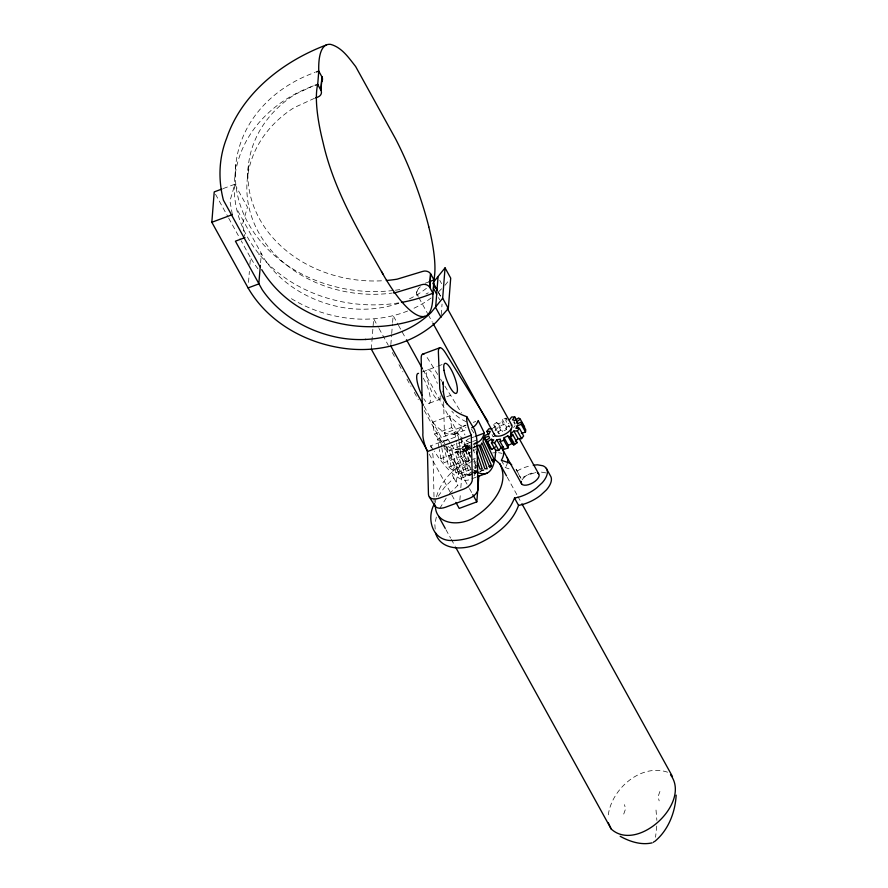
<?xml version="1.0" encoding="UTF-8"?>
<svg xmlns="http://www.w3.org/2000/svg" width="888" height="888" viewBox="0 0 888 888"><rect width="100%" height="100%" fill="white"/><g stroke="black" fill="none" stroke-linecap="round" stroke-linejoin="round"><path stroke-width="0.67" stroke-dasharray="4.44 3.33" d="M656.743 826.051L655.555 837.24M234.932 176.479L235.975 163.17M247.441 177.811L248.474 164.502M248.507 282.395L249.373 271.362M249.917 264.458L250.449 257.553L241.225 240.848M371.295 349.151L373.67 318.781L378.332 327.228M390.853 344.577L391.608 334.909M391.719 333.533L392.474 323.865M392.585 322.488L393.129 315.584L397.791 324.053M441.225 314.652L442.058 304.084M459.862 500.133L460.406 493.24M460.839 487.712L461.594 478.055L444.944 447.885M260.573 262.759L261.361 253.491L256.51 255.3M493.251 424.775L495.093 426.196L499.322 433.855L497.48 432.434L493.251 424.775L496.592 422.477L500.821 430.136L502.664 431.546L506.327 429.648L502.097 421.989L502.353 419.491L506.071 418.137L508.491 422.51M506.071 418.137L505.827 420.635L509.446 427.206M506.327 429.648L506.571 427.15L502.353 419.491M470.474 457.442L465.812 447.608L466.577 443.789L471.495 441.958M435.198 502.708L436.219 497.935M436.474 496.747C441.17 480.119 454.789 466.733 470.485 460.017M436.341 517.06L434.831 524.186L435.264 530.28M223.243 188.545L234.865 184.227L229.937 201.032L232.367 214.63M416.461 292.507L418.403 288.589L416.405 292.996A9.912 4.718 -28.9 0 0 421.434 295.304M476.778 465.334L475.724 468.52L473.97 464.824M439.726 508.447L446.93 496.958M470.64 469.097L463.414 451.903L464.735 449.25L472.105 446.498M438.195 496.281L444.455 487.423L453.824 477.988A28.327 13.475 -28.9 0 1 470.984 451.925M623.731 814.052L625.596 808.79L624.464 804.65M659.917 791.452L658.041 796.714L659.174 800.854M513.597 427.572L515.118 425.618M444.999 285.303L448.262 281.207M418.714 288.223L420.346 286.746M438.45 291.941L441.747 288.6M449.428 493.795L457.864 485.303A28.327 13.475 -28.9 0 1 472.771 460.572M493.229 427.894L495.093 426.196M497.48 432.434L500.821 430.136M496.592 422.477L498.434 423.887L502.097 421.989M534.521 472.893L526.917 475.335L520.945 478.388L516.905 471.073L522.877 468.02L530.491 465.578M313.286 85.825L295.094 94.361A123.077 103.308 4.5 0 0 256.81 213.62A123.077 103.308 4.5 0 0 383.516 280.697M314.496 98.302L294.05 107.67A123.077 103.308 4.5 0 0 257.664 230.714A123.077 103.308 4.5 0 0 392.041 293.073M422.399 371.917L437.162 366.422M438.383 365.967L442.08 364.591M429.559 403.152L441.869 398.568M446.786 396.736L452.924 394.45M442.901 442.646A119.924 31.546 69.6 0 1 434.51 434.01L432.556 422.222L449.761 415.817A115.129 30.281 69.6 0 0 465.978 427.805M434.51 434.01L451.715 427.605A119.924 31.546 69.6 0 0 462.737 438.372M432.556 422.222A115.129 30.281 69.6 0 0 461.005 426.95L465.923 425.119M473.293 422.377L475.757 421.467M450.094 442.757L444.389 433.488L465.945 425.463M439.094 448.118L437.584 438.961L454.778 432.556L458.097 436.041L458.774 440.082M453.479 434.465L466.999 429.426M431.335 447.952A16.495 4.34 69.6 0 0 430.658 445.832L447.852 439.427M437.584 438.961L440.892 442.446L458.097 436.041M469.641 438.561L467.188 439.471A119.924 31.546 69.6 0 1 447.574 446.209M470.873 438.106L474.558 436.73M443.689 445.565L446.675 447.619L463.88 441.214L469.086 463.336L451.881 469.741L448.74 467.033L444 446.897M449.406 450.149L466.6 443.745L469.208 444.488L452.003 450.893L449.406 450.149L455.91 472.627L458.708 474.048L475.913 467.643L474.048 461.205M472.727 441.503L477.633 439.671M458.963 449.295L476.168 442.89A119.924 31.546 69.6 0 1 472.194 442.99M465.812 447.608L471.961 445.31M473.193 444.855L475.646 443.945M476.756 471.106L465.112 475.469L462.737 475.413L454.945 452.569L469.697 447.075M454.945 452.569L471.828 446.453M440.837 458.574L458.042 452.17L461.449 456.232L444.255 462.637L440.837 458.574L439.316 449.428M478.621 471.983L470.018 475.191L467.643 475.124L459.851 452.281L472.139 447.707M473.371 447.252L477.056 445.876M459.851 452.281L471.828 448.007M473.049 447.541L475.513 446.631M463.414 451.903L472.016 448.695M448.74 467.033L465.945 460.628L469.086 463.336M455.91 472.627L470.651 467.144M462.737 475.413L472.56 471.75M473.792 471.295L478.71 469.463M467.643 475.124L472.56 473.293M473.781 472.838L476.246 471.928M461.594 478.055L472.904 473.837M473.937 473.559L478.854 471.728M480.075 471.273L483.771 469.896M479.842 471.528L485.991 469.241M476.001 477.233L469.852 479.52A117.627 30.947 69.6 0 1 438.35 457.276L434.254 451.193M506.571 427.15L510.3 425.796M471.595 459.485L475.324 458.53M493.073 436.463L496.525 436.408M541.414 472.116L546.875 473.071M501.354 460.295L505.383 467.61L511.388 469.619M667.554 772.194C640.048 762.848 609.479 790.764 608.003 817.904M474.048 466.7L475.913 467.643M451.459 444.788L455.555 450.871A117.627 30.947 69.6 0 0 470.052 467.266M430.658 445.832L432.889 449.161M437.684 374.492L428.338 359.374A17.372 4.573 69.6 0 0 425.519 355.633M440.559 379.143L441.991 381.463M444.866 386.114L461.405 412.865M471.473 429.137L474.347 433.788M439.815 280.419L441.602 283.672M514.063 421.367L515.273 423.554M513.686 422.044L514.896 424.242M438.528 292.463L440.548 296.115M438.217 292.085L440.603 296.414M438.472 297.58L439.66 299.744M498.434 423.887L502.664 431.546M516.194 469.319L520.945 478.388M416.883 294.139L418.215 296.57M418.892 297.78L427.605 313.564M428.271 314.785L432.29 322.067M492.052 434.654L493.262 436.852M507.192 477.134L517.227 495.315M517.904 496.525L521.245 502.586M398.457 325.252L405.805 338.55M423.143 369.974L470.518 455.788M473.859 461.827L476.523 466.666M424.109 406.382L445.454 445.066M446.12 446.276L468.809 487.368M469.475 488.578L472.139 493.406M378.998 328.438L388.322 345.332M392.318 352.569L394.982 357.398M398.978 364.635L402.974 371.872M406.97 379.109L410.978 386.347M414.308 392.385L418.304 399.622M424.298 410.489L444.278 446.686M453.824 477.988L457.864 485.303M429.237 454.123L451.226 493.939M451.892 495.149L455.222 501.176M445.92 529.625L450.605 538.106M451.271 539.316L455.289 546.586M234.865 184.227L247.463 207.215L242.535 224.031L244.722 236.264M237.795 210.811L264.546 259.263A114.974 96.503 4.5 0 0 339.938 307.015C356.865 310.345 374.481 309.923 391.186 305.594A96.082 80.642 4.5 0 0 399.644 302.963M215.529 194.294L228.049 216.972M228.704 218.171L240.57 239.649M461.005 426.95L464.946 434.92M469.408 449.772L466.577 443.789L470.818 458.297M473.948 459.351L476.212 464.135M516.05 469.208L516.905 471.073M464.735 449.25L470.585 463.17M474.292 445.543L475.18 448.151M473.015 448.695L475.18 455.045M461.993 451.659L470.018 475.191M457.087 451.948L465.112 475.469M452.003 450.893L458.708 474.048M460.883 439.149L465.945 460.628M446.675 447.619L451.881 469.741M656.021 810.045L656.876 820.412M458.996 441.425L461.449 456.232M454.778 432.556L456.299 441.713M456.521 443.023L458.042 452.17M449.761 415.817L451.715 427.605M440.892 442.446L441.569 446.486M441.791 447.83L444.255 462.637M443.645 401.698L444.389 433.488M433.999 496.681L433.078 457.198A16.495 4.34 69.6 0 0 432.401 452.036M434.032 498.046L434.121 502.131M495.027 430.813A9.912 4.718 -28.9 0 1 508.979 423.598M507.57 462.082A28.327 13.475 -28.9 0 1 505.383 467.61M492.662 452.947A28.327 13.475 -28.9 0 1 496.325 452.669M498.545 452.747A28.327 13.475 -28.9 0 1 502.053 453.424M398.756 302.875A135.653 113.875 4.5 0 1 241.148 223.787A135.653 113.875 4.5 0 1 313.886 85.759M429.004 281.84A135.653 113.875 4.5 0 1 425.174 283.228M399.8 289.566A135.653 113.875 4.5 0 1 394.538 290.321M393.206 290.487A135.653 113.875 4.5 0 1 241.181 207.759A135.653 113.875 4.5 0 1 314.929 72.439M431.124 297.98A104.151 87.424 4.5 0 1 412.221 309.057M407.625 311.011A104.151 87.424 4.5 0 1 395.671 315.007C379.01 319.469 361.471 320.313 344.422 317.704A125.785 105.583 4.5 0 1 290.076 297.857M257.92 268.798A125.785 105.583 4.5 0 1 250.449 257.553M426.406 288.334A96.082 80.642 4.5 0 1 407.736 299.656M522.1 479.842A9.912 4.718 -28.9 0 1 536.041 472.616M473.293 450.682A28.327 13.475 -28.9 0 1 475.668 449.539M423.276 378.199A16.006 4.207 69.6 0 1 430.358 399.511A16.006 4.207 69.6 0 1 423.754 398.701M466.422 421.778A103.075 60.173 -31.7 0 1 451.814 411.177M476.512 471.828A117.627 30.947 69.6 0 1 472.272 469.064M440.204 395.837A16.006 4.207 69.6 0 1 432.123 392.396A16.006 4.207 69.6 0 1 427.073 370.429A16.006 4.207 69.6 0 1 437.34 383.383M470.007 442.435A119.924 31.546 69.6 0 1 464.779 439.804M476.001 471.75A117.627 30.947 69.6 0 1 473.704 476.223M428.282 292.818A9.912 4.718 -28.9 0 1 425.985 294.006"/><path stroke-width="1.33" d="M443.09 384.293L443.179 381.884L443.423 392.019M676.168 795.126C675.235 812.365 668.364 830.102 654.878 841.325M433.511 282.118L445.055 267.876L450.704 278.133L448.329 308.491L436.075 322.311A104.151 87.424 4.5 0 1 393.295 345.377C376.634 349.839 359.085 350.682 342.046 348.074A125.785 105.583 4.5 0 1 248.074 287.923L211.832 222.278L214.219 191.908L221.956 189.022M315.629 97.88L317.882 97.047A6.238 5.228 4.5 0 0 321.167 90.787L317.715 84.449L318.759 71.129A103.319 27.184 69.6 0 1 330.824 44.422C341.98 47.564 348.851 57.92 355.655 66.545L395.56 138.828A116.717 30.703 69.6 0 1 428.815 226.895M320.868 90.143L321.911 76.834L318.759 71.129A135.653 113.875 4.5 0 0 316.206 71.995M320.945 90.31L321.989 77.001M429.692 287.312L430.736 274.004M401.465 302.42A135.653 113.875 4.5 0 0 432.944 293.173L429.792 287.468L430.447 273.548A6.238 5.228 4.5 0 0 422.555 271.451L397.114 279.176A123.077 103.308 4.5 0 1 386.269 280.497M432.867 294.206L434.066 278.821M438.017 277.167L435.642 307.537L441.025 317.294M244.966 237.629L235.42 241.181L262.16 289.632A114.974 96.503 4.5 0 0 337.562 337.385C354.49 340.703 372.105 340.293 388.811 335.964A96.082 80.642 4.5 0 0 431.135 312.487L442.668 298.246L445.055 267.876M455.888 502.386L459.218 508.424L476.812 501.864L478.865 475.646M511.055 429.071L510.456 436.685L514.685 444.344M260.351 265.401L258.797 283.927L248.074 287.923M488.922 445.321L484.693 437.662L484.926 435.409L489.055 433.899L490.243 431.379L486.791 431.424L488.6 434.709M517.171 442.635L515.329 441.225L518.126 438.672L521.578 438.617L523.631 435.986L519.402 428.327L517.349 430.958L513.897 431.013L511.1 433.566L512.942 434.976L517.171 442.635L513.83 444.932L509.601 437.273L507.758 435.864L504.095 437.762L508.325 445.421L508.069 447.918L504.351 449.273L500.122 441.614L500.366 439.116L496.825 439.849L494.549 442.768L491.43 442.812L495.659 450.471L498.767 450.427L501.054 447.508L503.418 447.019M508.069 447.918L503.84 440.259L504.095 437.762M521.367 433.511L525.496 432.001L521.267 424.342L521.5 422.089L517.36 423.598L516.616 421.767L520.324 419.214L524.553 426.873M525.496 432.001L525.729 429.748L521.5 422.089M533.244 465.268L537.373 464.801L542.834 465.756A26.363 12.543 -28.9 0 1 542.302 482.661L536.652 487.934A26.363 12.543 -28.9 0 1 514.518 498.046C504.273 523.11 476.279 541.802 448.928 540.437C431.268 538.561 426.606 517.082 434.543 503.629M514.518 498.046L518.548 505.361C511.965 524.109 493.906 536.818 476.29 544.544C462.404 550.227 440.248 550.271 435.442 532.711M493.983 458.93L492.918 462.115L483.017 441.192L483.782 437.384L493.983 458.93L491.53 459.84M521.267 424.342L517.138 425.851L515.95 428.382L519.402 428.327M654.112 841.591L653.49 842.324M486.791 431.424L488.844 428.793L492.296 428.749M491.43 442.812L493.717 439.893L491.242 439.26L487.534 441.813L485.869 440.537L489.577 437.984L488.833 436.163L484.693 437.662M509.368 419.913L511.643 416.994L514.763 416.938L516.572 420.224M514.763 416.938L512.476 419.858L514.951 420.49L518.659 417.937L520.324 419.214M491.508 465.612L489.91 467.61L480.619 445.499L481.929 442.846L491.508 465.612L489.044 466.533M485.869 440.537L490.098 448.196L491.763 449.472L495.471 446.919M509.601 437.273L512.942 434.976M508.325 445.421L511.988 443.523L513.83 444.932M326.351 44.955C283.061 61.305 241.936 93.107 226.684 138.128C218.803 157.986 218.082 179.698 223.443 200.266C235.731 222.389 247.752 244.644 260.029 266.766M211.832 222.278L232.367 214.63M365.212 339.438L365.923 339.427M422.555 354.201L439.749 347.796M471.284 435.209L472.316 479.553A9.824 5.739 -31.7 0 1 463.58 489.155L439.804 498.002A12.365 7.215 -31.7 0 1 428.449 494.25L427.45 451.537L471.284 435.209A16.04 4.218 69.6 0 1 466.744 416.661A103.075 60.173 -31.7 0 1 439.804 388.9L438.383 352.092A17.372 4.573 69.6 0 1 445.532 352.969L487.956 421.567M475.79 436.274L484.393 433.067L478.21 420.546A115.129 30.281 69.6 0 1 471.739 427.772M476.745 446.176L479.198 445.254L487.223 468.786L484.848 468.72L477.056 445.876L479.198 445.254M477.233 476.778L487.057 473.115M500.122 441.614L503.84 440.259M424.642 316.394C367.765 339.249 294.716 324.386 261.738 269.641M652.181 842.845C641.18 845.376 629.77 841.613 620.19 836.296M432.8 283.172L437.196 290.043M511.399 424.653L511.577 424.786A9.912 4.718 -28.9 0 1 511.155 428.937L509.867 430.591A9.912 4.718 -28.9 0 1 500.255 435.953A9.912 4.718 -28.9 0 1 494.15 433.821M537.595 473.015L538.639 473.815A9.912 4.718 -28.9 0 1 538.228 477.966L536.929 479.609A9.912 4.718 -28.9 0 1 526.229 485.159A9.912 4.718 -28.9 0 1 521.356 481.429M511.71 464.835L509.756 463.114L501.354 460.295A28.327 13.475 -28.9 0 0 500.932 447.574M494.927 459.485L499.833 463.802L506.526 475.924M435.375 505.194C434.998 526.418 462.948 526.34 475.679 516.294C492.119 505.849 510.289 483.916 499.833 463.802M670.495 774.78C691.83 802.652 637.44 853.257 611.177 828.992L455.955 547.796M429.792 287.468L429.404 286.857A6.238 5.228 4.5 0 0 421.511 284.771L396.07 292.485A123.077 103.308 4.5 0 1 393.395 292.896M466.744 416.661L474.492 429.514A16.495 4.34 69.6 0 1 476.911 440.881L478.033 488.789A9.824 5.739 -31.7 0 1 469.297 498.39L445.521 507.237A12.365 7.215 -31.7 0 1 434.154 503.485M429.37 496.958L435.076 506.204M381.474 271.439L383.105 274.303M546.287 468.365L550.327 475.668A26.363 12.543 -28.9 0 1 546.342 489.976L540.692 495.249A26.363 12.543 -28.9 0 1 518.548 505.361M516.616 421.767L517.826 423.953M517.138 425.851L518.348 428.038M430.835 274.159L433.988 279.864A135.653 113.875 4.5 0 1 429.004 281.84M517.349 430.958L521.578 438.617M442.668 298.246L448.329 308.491M447.241 308.247L511.577 424.786M519.069 438.361L538.639 473.815M433.677 283.838L437.018 289.91M513.897 431.013L518.126 438.672M511.1 433.566L512.309 435.753M507.758 435.864L511.988 443.523M432.956 323.276L494.616 434.965M501.454 447.352L521.678 483.993M496.825 439.849L501.054 447.508M494.549 442.768L498.767 450.427M491.242 439.26L492.452 441.447M487.534 441.813L491.763 449.472M521.911 503.796L672.46 776.512M406.471 339.76L422.477 368.764M390.742 345.954L423.432 405.172M472.805 494.616L476.812 501.864M371.295 349.151L427.239 450.505M438.561 516.283L445.243 528.404M436.674 294.339L433.422 288.112A9.912 4.718 -28.9 0 0 433.844 283.971M321.911 76.834L322.211 77.478A6.238 5.228 4.5 0 1 321.811 81.463M608.358 822.887L611.177 828.992M476.512 452.07L482.306 469.064L479.931 469.008L477.344 461.394M443.301 391.353L444.078 395.804A103.075 60.173 -31.7 0 0 447.03 404.018M317.704 84.416A103.319 27.184 69.6 0 0 323.121 142.779C334.132 191.464 360.361 234.31 384.715 277.223A116.717 30.703 69.6 0 0 421.789 316.572M315.162 85.303A135.653 113.875 4.5 0 1 317.715 84.449M507.081 457.464A28.327 13.475 -28.9 0 1 507.57 462.082M421.978 395.493A16.006 4.207 69.6 0 1 418.514 373.382M432.878 294.228A95.271 25.064 69.6 0 1 421.767 316.494M428.782 226.873A95.271 25.064 69.6 0 1 434.077 278.843M427.45 451.537A16.04 4.218 69.6 0 1 422.91 432.978L421.178 358.497A17.372 4.573 69.6 0 1 423.876 354.368M495.693 449.439A117.627 30.947 69.6 0 1 477.711 472.427M484.393 433.067A119.924 31.546 69.6 0 1 476.168 442.89M444.033 370.351A16.006 4.207 69.6 0 0 455.577 393.44A16.006 4.207 69.6 0 0 452.114 371.339A16.006 4.207 69.6 0 0 444.033 370.351"/></g></svg>
